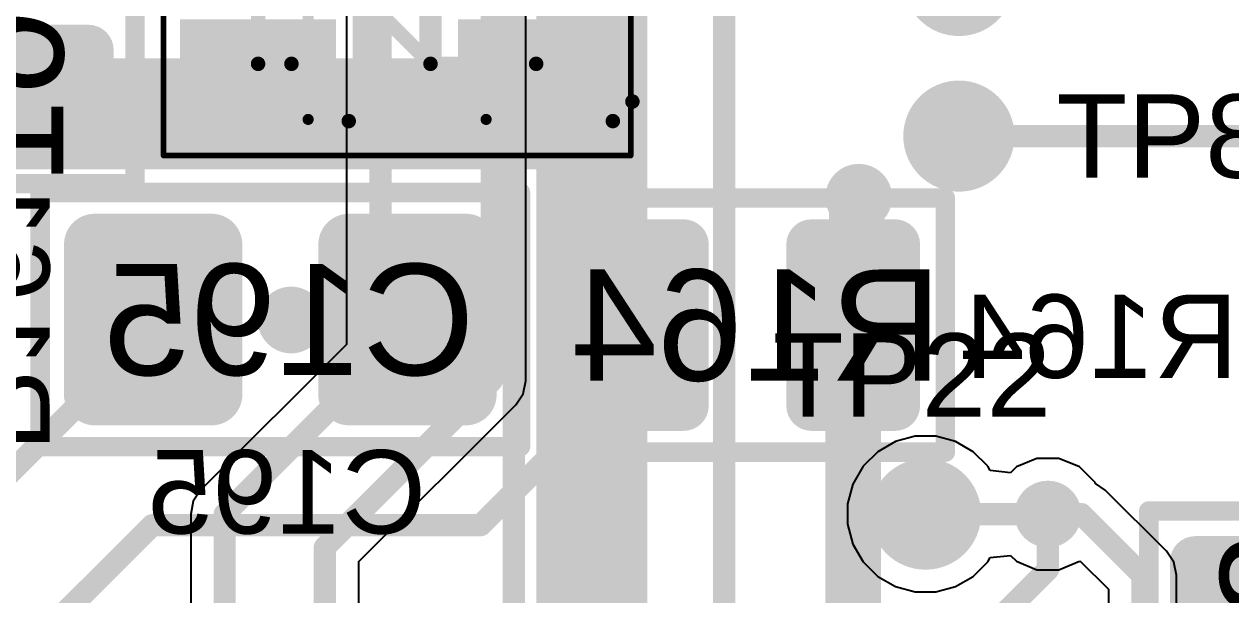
# Model space of a CAD drawing. Header units: inches. Extents: x -3 to 191, y -18 to 93.
# Drawn here: x 62.9 to 73.74, y 51.77 to 56.91 of the extents above; entities that cross this region are included whole.
import ezdxf

# ---------------------------------------------------------------- set-up
doc = ezdxf.new("R2010")
doc.units = ezdxf.units.IN
for name, color, linetype in [('Bottom Layer', 5, 'Continuous'), ('Bottom Overlay', 54, 'Continuous'), ('Bottom Paste', 16, 'Continuous'), ('Bottom Solder', 6, 'Continuous'), ('GND 1', 90, 'Continuous'), ('GND 2', 156, 'Continuous'), ('Mechanical 13', 56, 'Continuous'), ('Mechanical 15', 56, 'Continuous'), ('Mechanical 20', 56, 'Continuous'), ('PWR', 16, 'Continuous'), ('Signal L4', 76, 'Continuous'), ('Top Layer', 1, 'Continuous'), ('Top Overlay', 2, 'Continuous'), ('Top Paste', 8, 'Continuous'), ('Top Solder', 216, 'Continuous'), ('Via Holes', 16, 'Continuous')]:
    doc.layers.add(name, color=color, linetype=linetype)
doc.styles.add('Arial', font='', dxfattribs={"height": 0.2})
doc.styles.get('Arial').set_extended_font_data('Arial')

# ---------------------------------------------------------------- blocks, each defined once
blk = doc.blocks.new('RES_0805_B_17')
at = {"layer": 'Bottom Layer'}
h = blk.add_hatch(color=5, dxfattribs=at)
edge = h.paths.add_edge_path()
edge.add_arc((-1.32500243, 0.7250010899999999), 0.12499848, 90, 180)
edge.add_line((-1.45000091, 0.7250010899999999), (-1.45000091, -0.7250010899999999))
edge.add_arc((-1.32500243, -0.7250010899999999), 0.12499848, 180, 270)
edge.add_line((-1.32500243, -0.84999957), (-0.5749988500000001, -0.84999957))
edge.add_arc((-0.5749988500000001, -0.7250010899999999), 0.12499848, 270, 360)
edge.add_line((-0.45000037, -0.7250010899999999), (-0.45000037, 0.7250010899999999))
edge.add_arc((-0.5749988500000001, 0.7250010899999999), 0.12499848, 0, 90)
edge.add_line((-0.5749988500000001, 0.84999957), (-1.32500243, 0.84999957))
h = blk.add_hatch(color=5, dxfattribs=at)
edge = h.paths.add_edge_path()
edge.add_arc((0.5749988500000001, 0.7250010899999999), 0.12499848, 90, 180)
edge.add_line((0.45000037, 0.7250010899999999), (0.45000037, -0.7250010899999999))
edge.add_arc((0.5749988500000001, -0.7250010899999999), 0.12499848, 180, 270)
edge.add_line((0.5749988500000001, -0.84999957), (1.32500243, -0.84999957))
edge.add_arc((1.32500243, -0.7250010899999999), 0.12499848, 270, 360)
edge.add_line((1.45000091, -0.7250010899999999), (1.45000091, 0.7250010899999999))
edge.add_arc((1.32500243, 0.7250010899999999), 0.12499848, 0, 90)
edge.add_line((1.32500243, 0.84999957), (0.5749988500000001, 0.84999957))
at = {"layer": 'Bottom Paste'}
h = blk.add_hatch(color=16, dxfattribs=at)
edge = h.paths.add_edge_path()
edge.add_arc((-1.32500243, 0.7250010899999999), 0.12499848, 90, 180)
edge.add_line((-1.45000091, 0.7250010899999999), (-1.45000091, -0.7250010899999999))
edge.add_arc((-1.32500243, -0.7250010899999999), 0.12499848, 180, 270)
edge.add_line((-1.32500243, -0.84999957), (-0.5749988500000001, -0.84999957))
edge.add_arc((-0.5749988500000001, -0.7250010899999999), 0.12499848, 270, 360)
edge.add_line((-0.45000037, -0.7250010899999999), (-0.45000037, 0.7250010899999999))
edge.add_arc((-0.5749988500000001, 0.7250010899999999), 0.12499848, 0, 90)
edge.add_line((-0.5749988500000001, 0.84999957), (-1.32500243, 0.84999957))
h = blk.add_hatch(color=16, dxfattribs=at)
edge = h.paths.add_edge_path()
edge.add_arc((0.5749988500000001, 0.7250010899999999), 0.12499848, 90, 180)
edge.add_line((0.45000037, 0.7250010899999999), (0.45000037, -0.7250010899999999))
edge.add_arc((0.5749988500000001, -0.7250010899999999), 0.12499848, 180, 270)
edge.add_line((0.5749988500000001, -0.84999957), (1.32500243, -0.84999957))
edge.add_arc((1.32500243, -0.7250010899999999), 0.12499848, 270, 360)
edge.add_line((1.45000091, -0.7250010899999999), (1.45000091, 0.7250010899999999))
edge.add_arc((1.32500243, 0.7250010899999999), 0.12499848, 0, 90)
edge.add_line((1.32500243, 0.84999957), (0.5749988500000001, 0.84999957))
at = {"layer": 'Bottom Solder'}
h = blk.add_hatch(color=6, dxfattribs=at)
edge = h.paths.add_edge_path()
edge.add_arc((-1.32500243, 0.7250010899999999), 0.22659848, 90, 180)
edge.add_line((-1.55160091, 0.7250010899999999), (-1.55160091, -0.7250010899999999))
edge.add_arc((-1.32500243, -0.7250010899999999), 0.22659848, 180, 270)
edge.add_line((-1.32500243, -0.95159957), (-0.5749988500000001, -0.95159957))
edge.add_arc((-0.5749988500000001, -0.7250010899999999), 0.22659848, 270, 360)
edge.add_line((-0.34840037, -0.7250010899999999), (-0.34840037, 0.7250010899999999))
edge.add_arc((-0.5749988500000001, 0.7250010899999999), 0.22659848, 0, 90)
edge.add_line((-0.5749988500000001, 0.95159957), (-1.32500243, 0.95159957))
h = blk.add_hatch(color=6, dxfattribs=at)
edge = h.paths.add_edge_path()
edge.add_arc((0.5749988500000001, 0.7250010899999999), 0.22659848, 90, 180)
edge.add_line((0.34840037, 0.7250010899999999), (0.34840037, -0.7250010899999999))
edge.add_arc((0.5749988500000001, -0.7250010899999999), 0.22659848, 180, 270)
edge.add_line((0.5749988500000001, -0.95159957), (1.32500243, -0.95159957))
edge.add_arc((1.32500243, -0.7250010899999999), 0.22659848, 270, 360)
edge.add_line((1.55160091, -0.7250010899999999), (1.55160091, 0.7250010899999999))
edge.add_arc((1.32500243, 0.7250010899999999), 0.22659848, 0, 90)
edge.add_line((1.32500243, 0.95159957), (0.5749988500000001, 0.95159957))
at = {"layer": 'Mechanical 13'}
for points in [[(1.778, 1.143, 0.17500092, 0.17500092, 0), (-1.778, 1.143, 0.17500092, 0.17500092, 0)], [(-1.778, 1.143, 0.17500092, 0.17500092, 0), (-1.778, -1.143, 0.17500092, 0.17500092, 0)], [(1.778, 1.143, 0.17500092, 0.17500092, 0), (1.778, -1.143, 0.17500092, 0.17500092, 0)], [(1.778, -1.143, 0.17500092, 0.17500092, 0), (-1.778, -1.143, 0.17500092, 0.17500092, 0)]]:
    blk.add_lwpolyline(points, format="xyseb", dxfattribs=at)
for points in [[(-1.82174896, 1.143, 0.08750045999999999, 0.08750045999999999, 1), (-1.73425104, 1.143, 0.08750045999999999, 0.08750045999999999, 1)], [(-1.82174896, 1.143, 0.08750045999999999, 0.08750045999999999, 1), (-1.73425104, 1.143, 0.08750045999999999, 0.08750045999999999, 1)], [(1.73425104, 1.143, 0.08750045999999999, 0.08750045999999999, 1), (1.82174896, 1.143, 0.08750045999999999, 0.08750045999999999, 1)], [(1.73425104, 1.143, 0.08750045999999999, 0.08750045999999999, 1), (1.82174896, 1.143, 0.08750045999999999, 0.08750045999999999, 1)], [(-1.82174896, -1.143, 0.08750045999999999, 0.08750045999999999, 1), (-1.73425104, -1.143, 0.08750045999999999, 0.08750045999999999, 1)], [(-1.82174896, -1.143, 0.08750045999999999, 0.08750045999999999, 1), (-1.73425104, -1.143, 0.08750045999999999, 0.08750045999999999, 1)], [(1.73425104, -1.143, 0.08750045999999999, 0.08750045999999999, 1), (1.82174896, -1.143, 0.08750045999999999, 0.08750045999999999, 1)], [(1.73425104, -1.143, 0.08750045999999999, 0.08750045999999999, 1), (1.82174896, -1.143, 0.08750045999999999, 0.08750045999999999, 1)]]:
    blk.add_lwpolyline(points, format="xyseb", close=True, dxfattribs=at)
at = {"layer": 'Mechanical 13', "style": 'Arial', "text_generation_flag": 2}
blk.add_text('R164', height=1.00000054, rotation=180, dxfattribs=at).set_placement((-1.74943516, 0.49983898))
blk = doc.blocks.new('RES_0805_B_20')
at = {"layer": 'Bottom Layer'}
h = blk.add_hatch(color=5, dxfattribs=at)
edge = h.paths.add_edge_path()
edge.add_arc((-1.32500243, 0.7250010899999999), 0.12499848, 90, 180)
edge.add_line((-1.45000091, 0.7250010899999999), (-1.45000091, -0.7250010899999999))
edge.add_arc((-1.32500243, -0.7250010899999999), 0.12499848, 180, 270)
edge.add_line((-1.32500243, -0.84999957), (-0.5749988500000001, -0.84999957))
edge.add_arc((-0.5749988500000001, -0.7250010899999999), 0.12499848, 270, 360)
edge.add_line((-0.45000037, -0.7250010899999999), (-0.45000037, 0.7250010899999999))
edge.add_arc((-0.5749988500000001, 0.7250010899999999), 0.12499848, 0, 90)
edge.add_line((-0.5749988500000001, 0.84999957), (-1.32500243, 0.84999957))
h = blk.add_hatch(color=5, dxfattribs=at)
edge = h.paths.add_edge_path()
edge.add_arc((0.5749988500000001, 0.7250010899999999), 0.12499848, 90, 180)
edge.add_line((0.45000037, 0.7250010899999999), (0.45000037, -0.7250010899999999))
edge.add_arc((0.5749988500000001, -0.7250010899999999), 0.12499848, 180, 270)
edge.add_line((0.5749988500000001, -0.84999957), (1.32500243, -0.84999957))
edge.add_arc((1.32500243, -0.7250010899999999), 0.12499848, 270, 360)
edge.add_line((1.45000091, -0.7250010899999999), (1.45000091, 0.7250010899999999))
edge.add_arc((1.32500243, 0.7250010899999999), 0.12499848, 0, 90)
edge.add_line((1.32500243, 0.84999957), (0.5749988500000001, 0.84999957))
at = {"layer": 'Bottom Paste'}
h = blk.add_hatch(color=16, dxfattribs=at)
edge = h.paths.add_edge_path()
edge.add_arc((-1.32500243, 0.7250010899999999), 0.12499848, 90, 180)
edge.add_line((-1.45000091, 0.7250010899999999), (-1.45000091, -0.7250010899999999))
edge.add_arc((-1.32500243, -0.7250010899999999), 0.12499848, 180, 270)
edge.add_line((-1.32500243, -0.84999957), (-0.5749988500000001, -0.84999957))
edge.add_arc((-0.5749988500000001, -0.7250010899999999), 0.12499848, 270, 360)
edge.add_line((-0.45000037, -0.7250010899999999), (-0.45000037, 0.7250010899999999))
edge.add_arc((-0.5749988500000001, 0.7250010899999999), 0.12499848, 0, 90)
edge.add_line((-0.5749988500000001, 0.84999957), (-1.32500243, 0.84999957))
h = blk.add_hatch(color=16, dxfattribs=at)
edge = h.paths.add_edge_path()
edge.add_arc((0.5749988500000001, 0.7250010899999999), 0.12499848, 90, 180)
edge.add_line((0.45000037, 0.7250010899999999), (0.45000037, -0.7250010899999999))
edge.add_arc((0.5749988500000001, -0.7250010899999999), 0.12499848, 180, 270)
edge.add_line((0.5749988500000001, -0.84999957), (1.32500243, -0.84999957))
edge.add_arc((1.32500243, -0.7250010899999999), 0.12499848, 270, 360)
edge.add_line((1.45000091, -0.7250010899999999), (1.45000091, 0.7250010899999999))
edge.add_arc((1.32500243, 0.7250010899999999), 0.12499848, 0, 90)
edge.add_line((1.32500243, 0.84999957), (0.5749988500000001, 0.84999957))
at = {"layer": 'Bottom Solder'}
h = blk.add_hatch(color=6, dxfattribs=at)
edge = h.paths.add_edge_path()
edge.add_arc((-1.32500243, 0.7250010899999999), 0.22659848, 90, 180)
edge.add_line((-1.55160091, 0.7250010899999999), (-1.55160091, -0.7250010899999999))
edge.add_arc((-1.32500243, -0.7250010899999999), 0.22659848, 180, 270)
edge.add_line((-1.32500243, -0.95159957), (-0.5749988500000001, -0.95159957))
edge.add_arc((-0.5749988500000001, -0.7250010899999999), 0.22659848, 270, 360)
edge.add_line((-0.34840037, -0.7250010899999999), (-0.34840037, 0.7250010899999999))
edge.add_arc((-0.5749988500000001, 0.7250010899999999), 0.22659848, 0, 90)
edge.add_line((-0.5749988500000001, 0.95159957), (-1.32500243, 0.95159957))
h = blk.add_hatch(color=6, dxfattribs=at)
edge = h.paths.add_edge_path()
edge.add_arc((0.5749988500000001, 0.7250010899999999), 0.22659848, 90, 180)
edge.add_line((0.34840037, 0.7250010899999999), (0.34840037, -0.7250010899999999))
edge.add_arc((0.5749988500000001, -0.7250010899999999), 0.22659848, 180, 270)
edge.add_line((0.5749988500000001, -0.95159957), (1.32500243, -0.95159957))
edge.add_arc((1.32500243, -0.7250010899999999), 0.22659848, 270, 360)
edge.add_line((1.55160091, -0.7250010899999999), (1.55160091, 0.7250010899999999))
edge.add_arc((1.32500243, 0.7250010899999999), 0.22659848, 0, 90)
edge.add_line((1.32500243, 0.95159957), (0.5749988500000001, 0.95159957))
at = {"layer": 'Mechanical 13'}
for points in [[(-1.778, -1.143, 0.17500092, 0.17500092, 0), (-1.778, 1.143, 0.17500092, 0.17500092, 0)], [(1.778, 1.143, 0.17500092, 0.17500092, 0), (-1.778, 1.143, 0.17500092, 0.17500092, 0)], [(1.778, -1.143, 0.17500092, 0.17500092, 0), (1.778, 1.143, 0.17500092, 0.17500092, 0)], [(1.778, -1.143, 0.17500092, 0.17500092, 0), (-1.778, -1.143, 0.17500092, 0.17500092, 0)]]:
    blk.add_lwpolyline(points, format="xyseb", dxfattribs=at)
for points in [[(-1.82174896, 1.143, 0.08750045999999999, 0.08750045999999999, 1), (-1.73425104, 1.143, 0.08750045999999999, 0.08750045999999999, 1)], [(-1.82174896, 1.143, 0.08750045999999999, 0.08750045999999999, 1), (-1.73425104, 1.143, 0.08750045999999999, 0.08750045999999999, 1)], [(1.73425104, 1.143, 0.08750045999999999, 0.08750045999999999, 1), (1.82174896, 1.143, 0.08750045999999999, 0.08750045999999999, 1)], [(1.73425104, 1.143, 0.08750045999999999, 0.08750045999999999, 1), (1.82174896, 1.143, 0.08750045999999999, 0.08750045999999999, 1)], [(-1.82174896, -1.143, 0.08750045999999999, 0.08750045999999999, 1), (-1.73425104, -1.143, 0.08750045999999999, 0.08750045999999999, 1)], [(-1.82174896, -1.143, 0.08750045999999999, 0.08750045999999999, 1), (-1.73425104, -1.143, 0.08750045999999999, 0.08750045999999999, 1)], [(1.73425104, -1.143, 0.08750045999999999, 0.08750045999999999, 1), (1.82174896, -1.143, 0.08750045999999999, 0.08750045999999999, 1)], [(1.73425104, -1.143, 0.08750045999999999, 0.08750045999999999, 1), (1.82174896, -1.143, 0.08750045999999999, 0.08750045999999999, 1)]]:
    blk.add_lwpolyline(points, format="xyseb", close=True, dxfattribs=at)
at = {"layer": 'Mechanical 13', "style": 'Arial', "text_generation_flag": 2}
blk.add_text('R161', height=1.00000054, rotation=-180, dxfattribs=at).set_placement((-1.58282132, 0.49983898))
blk = doc.blocks.new('SOT95P280X145_5N_B_45')
at = {"layer": 'Bottom Layer'}
for points in [[(-1.85000011, 1.25000004), (-0.64999997, 1.25000004), (-0.64999997, 0.65000124), (-1.85000011, 0.65000124)], [(0.64999997, 1.25000004), (1.85000011, 1.25000004), (1.85000011, 0.65000124), (0.64999997, 0.65000124)], [(-1.85000011, 0.2999994), (-0.64999997, 0.2999994), (-0.64999997, -0.2999994), (-1.85000011, -0.2999994)], [(-1.85000011, -0.65000124), (-0.64999997, -0.65000124), (-0.64999997, -1.25000004), (-1.85000011, -1.25000004)], [(0.64999997, -0.65000124), (1.85000011, -0.65000124), (1.85000011, -1.25000004), (0.64999997, -1.25000004)]]:
    blk.add_hatch(color=5, dxfattribs=at).paths.add_polyline_path(points)
at = {"layer": 'Bottom Paste'}
for points in [[(-1.85000011, 1.25000004), (-0.64999997, 1.25000004), (-0.64999997, 0.65000124), (-1.85000011, 0.65000124)], [(0.64999997, 1.25000004), (1.85000011, 1.25000004), (1.85000011, 0.65000124), (0.64999997, 0.65000124)], [(-1.85000011, 0.2999994), (-0.64999997, 0.2999994), (-0.64999997, -0.2999994), (-1.85000011, -0.2999994)], [(-1.85000011, -0.65000124), (-0.64999997, -0.65000124), (-0.64999997, -1.25000004), (-1.85000011, -1.25000004)], [(0.64999997, -0.65000124), (1.85000011, -0.65000124), (1.85000011, -1.25000004), (0.64999997, -1.25000004)]]:
    blk.add_hatch(color=16, dxfattribs=at).paths.add_polyline_path(points)
at = {"layer": 'Bottom Solder'}
for points in [[(-1.95160011, 1.35160004), (-0.54839997, 1.35160004), (-0.54839997, 0.54840124), (-1.95160011, 0.54840124)], [(0.54839997, 1.35160004), (1.95160011, 1.35160004), (1.95160011, 0.54840124), (0.54839997, 0.54840124)], [(-1.95160011, 0.4015993999999999), (-0.54839997, 0.4015993999999999), (-0.54839997, -0.4015993999999999), (-1.95160011, -0.4015993999999999)], [(-1.95160011, -0.54840124), (-0.54839997, -0.54840124), (-0.54839997, -1.35160004), (-1.95160011, -1.35160004)], [(0.54839997, -0.54840124), (1.95160011, -0.54840124), (1.95160011, -1.35160004), (0.54839997, -1.35160004)]]:
    blk.add_hatch(color=6, dxfattribs=at).paths.add_polyline_path(points)
at = {"layer": 'Bottom Overlay'}
for points in [[(-0.2999994, 1.44999964, 0.1999996, 0.1999996, 0), (-0.2999994, -1.44999964, 0.1999996, 0.1999996, 0)], [(0.2999994, 1.44999964, 0.1999996, 0.1999996, 0), (-0.2999994, 1.44999964, 0.1999996, 0.1999996, 0)], [(0.2999994, 1.44999964, 0.1999996, 0.1999996, 0), (0.2999994, -1.44999964, 0.1999996, 0.1999996, 0)], [(-0.65000124, -1.49999954, 0.1999996, 0.1999996, 0), (-1.84999884, -1.49999954, 0.1999996, 0.1999996, 0)], [(0.2999994, -1.44999964, 0.1999996, 0.1999996, 0), (-0.2999994, -1.44999964, 0.1999996, 0.1999996, 0)]]:
    blk.add_lwpolyline(points, format="xyseb", dxfattribs=at)
for points in [[(-0.3499993, 1.44999964, 0.0999998, 0.0999998, 1), (-0.2499995, 1.44999964, 0.0999998, 0.0999998, 1)], [(-0.3499993, 1.44999964, 0.0999998, 0.0999998, 1), (-0.2499995, 1.44999964, 0.0999998, 0.0999998, 1)], [(0.2499995, 1.44999964, 0.0999998, 0.0999998, 1), (0.3499993, 1.44999964, 0.0999998, 0.0999998, 1)], [(0.2499995, 1.44999964, 0.0999998, 0.0999998, 1), (0.3499993, 1.44999964, 0.0999998, 0.0999998, 1)], [(-1.89999874, -1.49999954, 0.0999998, 0.0999998, 1), (-1.79999894, -1.49999954, 0.0999998, 0.0999998, 1)], [(-0.7000011399999999, -1.49999954, 0.0999998, 0.0999998, 1), (-0.6000013399999999, -1.49999954, 0.0999998, 0.0999998, 1)], [(-0.3499993, -1.44999964, 0.0999998, 0.0999998, 1), (-0.2499995, -1.44999964, 0.0999998, 0.0999998, 1)], [(-0.3499993, -1.44999964, 0.0999998, 0.0999998, 1), (-0.2499995, -1.44999964, 0.0999998, 0.0999998, 1)], [(0.2499995, -1.44999964, 0.0999998, 0.0999998, 1), (0.3499993, -1.44999964, 0.0999998, 0.0999998, 1)], [(0.2499995, -1.44999964, 0.0999998, 0.0999998, 1), (0.3499993, -1.44999964, 0.0999998, 0.0999998, 1)]]:
    blk.add_lwpolyline(points, format="xyseb", close=True, dxfattribs=at)
at = {"layer": 'Mechanical 15'}
for points in [[(-0.8000009399999999, 1.44999964, 0.0999998, 0.0999998, 0), (-0.8000009399999999, -1.44999964, 0.0999998, 0.0999998, 0)], [(0.8000009399999999, 1.44999964, 0.0999998, 0.0999998, 0), (-0.8000009399999999, 1.44999964, 0.0999998, 0.0999998, 0)], [(0.8000009399999999, 1.44999964, 0.0999998, 0.0999998, 0), (0.8000009399999999, -1.44999964, 0.0999998, 0.0999998, 0)], [(0.1499997, -1.44999964, 0.0999998, 0.0999998, 0), (-0.8000009399999999, -0.499999, 0.0999998, 0.0999998, 0)], [(0.8000009399999999, -1.44999964, 0.0999998, 0.0999998, 0), (-0.8000009399999999, -1.44999964, 0.0999998, 0.0999998, 0)]]:
    blk.add_lwpolyline(points, format="xyseb", dxfattribs=at)
for points in [[(-0.8249996199999998, 1.44999964, 0.0499999, 0.0499999, 1), (-0.7750022599999999, 1.44999964, 0.0499999, 0.0499999, 1)], [(-0.8249996199999998, 1.44999964, 0.0499999, 0.0499999, 1), (-0.7750022599999999, 1.44999964, 0.0499999, 0.0499999, 1)], [(0.7750022599999999, 1.44999964, 0.0499999, 0.0499999, 1), (0.8249996199999998, 1.44999964, 0.0499999, 0.0499999, 1)], [(0.7750022599999999, 1.44999964, 0.0499999, 0.0499999, 1), (0.8249996199999998, 1.44999964, 0.0499999, 0.0499999, 1)], [(-0.8249996199999998, -0.499999, 0.0499999, 0.0499999, 1), (-0.7750022599999999, -0.499999, 0.0499999, 0.0499999, 1)], [(-0.8249996199999998, -1.44999964, 0.0499999, 0.0499999, 1), (-0.7750022599999999, -1.44999964, 0.0499999, 0.0499999, 1)], [(-0.8249996199999998, -1.44999964, 0.0499999, 0.0499999, 1), (-0.7750022599999999, -1.44999964, 0.0499999, 0.0499999, 1)], [(0.12500102, -1.44999964, 0.0499999, 0.0499999, 1), (0.17499838, -1.44999964, 0.0499999, 0.0499999, 1)], [(0.7750022599999999, -1.44999964, 0.0499999, 0.0499999, 1), (0.8249996199999998, -1.44999964, 0.0499999, 0.0499999, 1)], [(0.7750022599999999, -1.44999964, 0.0499999, 0.0499999, 1), (0.8249996199999998, -1.44999964, 0.0499999, 0.0499999, 1)]]:
    blk.add_lwpolyline(points, format="xyseb", close=True, dxfattribs=at)
at = {"layer": 'Mechanical 20'}
for points in [[(-2.10000088, 1.77500026, 0.0499999, 0.0499999, 0), (-2.10000088, -1.77500026, 0.0499999, 0.0499999, 0)], [(2.10000088, 1.77500026, 0.0499999, 0.0499999, 0), (-2.10000088, 1.77500026, 0.0499999, 0.0499999, 0)], [(2.10000088, 1.77500026, 0.0499999, 0.0499999, 0), (2.10000088, -1.77500026, 0.0499999, 0.0499999, 0)], [(2.10000088, -1.77500026, 0.0499999, 0.0499999, 0), (-2.10000088, -1.77500026, 0.0499999, 0.0499999, 0)]]:
    blk.add_lwpolyline(points, format="xyseb", dxfattribs=at)
for points in [[(-2.11250022, 1.77500026, 0.02499868, 0.02499868, 1), (-2.08750154, 1.77500026, 0.02499868, 0.02499868, 1)], [(-2.11250022, 1.77500026, 0.02499868, 0.02499868, 1), (-2.08750154, 1.77500026, 0.02499868, 0.02499868, 1)], [(2.08750154, 1.77500026, 0.02499868, 0.02499868, 1), (2.11250022, 1.77500026, 0.02499868, 0.02499868, 1)], [(2.08750154, 1.77500026, 0.02499868, 0.02499868, 1), (2.11250022, 1.77500026, 0.02499868, 0.02499868, 1)], [(-2.11250022, -1.77500026, 0.02499868, 0.02499868, 1), (-2.08750154, -1.77500026, 0.02499868, 0.02499868, 1)], [(-2.11250022, -1.77500026, 0.02499868, 0.02499868, 1), (-2.08750154, -1.77500026, 0.02499868, 0.02499868, 1)], [(2.08750154, -1.77500026, 0.02499868, 0.02499868, 1), (2.11250022, -1.77500026, 0.02499868, 0.02499868, 1)], [(2.08750154, -1.77500026, 0.02499868, 0.02499868, 1), (2.11250022, -1.77500026, 0.02499868, 0.02499868, 1)]]:
    blk.add_lwpolyline(points, format="xyseb", close=True, dxfattribs=at)
blk = doc.blocks.new('CAP_0805_B_52')
at = {"layer": 'Bottom Layer'}
h = blk.add_hatch(color=5, dxfattribs=at)
edge = h.paths.add_edge_path()
edge.add_arc((-1.66799895, 0.67499865), 0.17500092, 90, 180)
edge.add_line((-1.84299987, 0.67499865), (-1.84299987, -0.67499865))
edge.add_arc((-1.66799895, -0.67499865), 0.17500092, 180, 270)
edge.add_line((-1.66799895, -0.84999957), (-0.6180010500000002, -0.84999957))
edge.add_arc((-0.61800105, -0.67499865), 0.17500092, 270, 360)
edge.add_line((-0.44300013, -0.67499865), (-0.44300013, 0.67499865))
edge.add_arc((-0.61800105, 0.67499865), 0.17500092, 0, 90)
edge.add_line((-0.61800105, 0.84999957), (-1.66799895, 0.84999957))
h = blk.add_hatch(color=5, dxfattribs=at)
edge = h.paths.add_edge_path()
edge.add_arc((0.61800105, 0.67499865), 0.17500092, 90, 180)
edge.add_line((0.44300013, 0.67499865), (0.44300013, -0.67499865))
edge.add_arc((0.61800105, -0.67499865), 0.17500092, 180, 270)
edge.add_line((0.61800105, -0.84999957), (1.66799895, -0.84999957))
edge.add_arc((1.66799895, -0.67499865), 0.17500092, 270, 360)
edge.add_line((1.84299987, -0.67499865), (1.84299987, 0.67499865))
edge.add_arc((1.66799895, 0.67499865), 0.17500092, 0, 90)
edge.add_line((1.66799895, 0.84999957), (0.6180010500000002, 0.84999957))
at = {"layer": 'Bottom Paste'}
h = blk.add_hatch(color=16, dxfattribs=at)
edge = h.paths.add_edge_path()
edge.add_arc((-1.66799895, 0.67499865), 0.17500092, 90, 180)
edge.add_line((-1.84299987, 0.67499865), (-1.84299987, -0.67499865))
edge.add_arc((-1.66799895, -0.67499865), 0.17500092, 180, 270)
edge.add_line((-1.66799895, -0.84999957), (-0.6180010500000002, -0.84999957))
edge.add_arc((-0.61800105, -0.67499865), 0.17500092, 270, 360)
edge.add_line((-0.44300013, -0.67499865), (-0.44300013, 0.67499865))
edge.add_arc((-0.61800105, 0.67499865), 0.17500092, 0, 90)
edge.add_line((-0.61800105, 0.84999957), (-1.66799895, 0.84999957))
h = blk.add_hatch(color=16, dxfattribs=at)
edge = h.paths.add_edge_path()
edge.add_arc((0.61800105, 0.67499865), 0.17500092, 90, 180)
edge.add_line((0.44300013, 0.67499865), (0.44300013, -0.67499865))
edge.add_arc((0.61800105, -0.67499865), 0.17500092, 180, 270)
edge.add_line((0.61800105, -0.84999957), (1.66799895, -0.84999957))
edge.add_arc((1.66799895, -0.67499865), 0.17500092, 270, 360)
edge.add_line((1.84299987, -0.67499865), (1.84299987, 0.67499865))
edge.add_arc((1.66799895, 0.67499865), 0.17500092, 0, 90)
edge.add_line((1.66799895, 0.84999957), (0.6180010500000002, 0.84999957))
at = {"layer": 'Bottom Solder'}
h = blk.add_hatch(color=6, dxfattribs=at)
edge = h.paths.add_edge_path()
edge.add_arc((-1.66799895, 0.67499865), 0.2766009199999999, 90, 180)
edge.add_line((-1.94459987, 0.67499865), (-1.94459987, -0.67499865))
edge.add_arc((-1.66799895, -0.67499865), 0.2766009199999999, 180, 270)
edge.add_line((-1.66799895, -0.95159957), (-0.6180010500000002, -0.95159957))
edge.add_arc((-0.61800105, -0.67499865), 0.2766009199999999, 270, 360)
edge.add_line((-0.34140013, -0.67499865), (-0.34140013, 0.67499865))
edge.add_arc((-0.61800105, 0.67499865), 0.2766009199999999, 0, 90)
edge.add_line((-0.61800105, 0.95159957), (-1.66799895, 0.95159957))
h = blk.add_hatch(color=6, dxfattribs=at)
edge = h.paths.add_edge_path()
edge.add_arc((0.61800105, 0.67499865), 0.2766009199999999, 90, 180)
edge.add_line((0.34140013, 0.67499865), (0.34140013, -0.67499865))
edge.add_arc((0.61800105, -0.67499865), 0.2766009199999999, 180, 270)
edge.add_line((0.61800105, -0.95159957), (1.66799895, -0.95159957))
edge.add_arc((1.66799895, -0.67499865), 0.2766009199999999, 270, 360)
edge.add_line((1.94459987, -0.67499865), (1.94459987, 0.67499865))
edge.add_arc((1.66799895, 0.67499865), 0.2766009199999999, 0, 90)
edge.add_line((1.66799895, 0.95159957), (0.6180010500000002, 0.95159957))
at = {"layer": 'Mechanical 13'}
for points in [[(-2.159, 1.143, 0.17500092, 0.17500092, 0), (-2.159, -1.143, 0.17500092, 0.17500092, 0)], [(2.159, 1.143, 0.17500092, 0.17500092, 0), (-2.159, 1.143, 0.17500092, 0.17500092, 0)], [(2.159, 1.143, 0.17500092, 0.17500092, 0), (2.159, -1.143, 0.17500092, 0.17500092, 0)], [(2.159, -1.143, 0.17500092, 0.17500092, 0), (-2.159, -1.143, 0.17500092, 0.17500092, 0)]]:
    blk.add_lwpolyline(points, format="xyseb", dxfattribs=at)
for points in [[(-2.20274896, 1.143, 0.08750045999999999, 0.08750045999999999, 1), (-2.11525104, 1.143, 0.08750045999999999, 0.08750045999999999, 1)], [(-2.20274896, 1.143, 0.08750045999999999, 0.08750045999999999, 1), (-2.11525104, 1.143, 0.08750045999999999, 0.08750045999999999, 1)], [(2.11525104, 1.143, 0.08750045999999999, 0.08750045999999999, 1), (2.20274896, 1.143, 0.08750045999999999, 0.08750045999999999, 1)], [(2.11525104, 1.143, 0.08750045999999999, 0.08750045999999999, 1), (2.20274896, 1.143, 0.08750045999999999, 0.08750045999999999, 1)], [(-2.20274896, -1.143, 0.08750045999999999, 0.08750045999999999, 1), (-2.11525104, -1.143, 0.08750045999999999, 0.08750045999999999, 1)], [(-2.20274896, -1.143, 0.08750045999999999, 0.08750045999999999, 1), (-2.11525104, -1.143, 0.08750045999999999, 0.08750045999999999, 1)], [(2.11525104, -1.143, 0.08750045999999999, 0.08750045999999999, 1), (2.20274896, -1.143, 0.08750045999999999, 0.08750045999999999, 1)], [(2.11525104, -1.143, 0.08750045999999999, 0.08750045999999999, 1), (2.20274896, -1.143, 0.08750045999999999, 0.08750045999999999, 1)]]:
    blk.add_lwpolyline(points, format="xyseb", close=True, dxfattribs=at)
at = {"layer": 'Mechanical 13', "style": 'Arial', "text_generation_flag": 2}
blk.add_text('C195', height=1.00000054, rotation=180, dxfattribs=at).set_placement((-1.74943516, 0.49983898))
blk = doc.blocks.new('PAD_RND_1MM_94')
at = {"layer": 'Top Layer'}
h = blk.add_hatch(color=1, dxfattribs=at)
edge = h.paths.add_edge_path()
edge.add_arc((0, 0), 0.499999, 0, 360)
at = {"layer": 'Top Solder'}
h = blk.add_hatch(color=216, dxfattribs=at)
edge = h.paths.add_edge_path()
edge.add_arc((0, 0), 0.499999, 0, 360)
blk = doc.blocks.new('PAD_RND_1MM_95')
at = {"layer": 'Top Layer'}
h = blk.add_hatch(color=1, dxfattribs=at)
edge = h.paths.add_edge_path()
edge.add_arc((0, 0), 0.499999, 0, 360)
at = {"layer": 'Top Solder'}
h = blk.add_hatch(color=216, dxfattribs=at)
edge = h.paths.add_edge_path()
edge.add_arc((0, 0), 0.499999, 0, 360)
blk = doc.blocks.new('PAD_RND_1MM_143')
at = {"layer": 'Top Layer'}
h = blk.add_hatch(color=1, dxfattribs=at)
edge = h.paths.add_edge_path()
edge.add_arc((0, 0), 0.499999, 0, 360)
at = {"layer": 'Top Solder'}
h = blk.add_hatch(color=216, dxfattribs=at)
edge = h.paths.add_edge_path()
edge.add_arc((0, 0), 0.499999, 0, 360)
blk = doc.blocks.new('RES_0805_211')
at = {"layer": 'Top Layer'}
h = blk.add_hatch(color=1, dxfattribs=at)
edge = h.paths.add_edge_path()
edge.add_arc((-1.32500243, 0.7250010899999999), 0.12499848, 90, 180)
edge.add_line((-1.45000091, 0.7250010899999999), (-1.45000091, -0.7250010899999999))
edge.add_arc((-1.32500243, -0.7250010899999999), 0.12499848, 180, 270)
edge.add_line((-1.32500243, -0.84999957), (-0.5749988500000001, -0.84999957))
edge.add_arc((-0.5749988500000001, -0.7250010899999999), 0.12499848, 270, 360)
edge.add_line((-0.45000037, -0.7250010899999999), (-0.45000037, 0.7250010899999999))
edge.add_arc((-0.5749988500000001, 0.7250010899999999), 0.12499848, 0, 90)
edge.add_line((-0.5749988500000001, 0.84999957), (-1.32500243, 0.84999957))
h = blk.add_hatch(color=1, dxfattribs=at)
edge = h.paths.add_edge_path()
edge.add_arc((0.5749988500000001, 0.7250010899999999), 0.12499848, 90, 180)
edge.add_line((0.45000037, 0.7250010899999999), (0.45000037, -0.7250010899999999))
edge.add_arc((0.5749988500000001, -0.7250010899999999), 0.12499848, 180, 270)
edge.add_line((0.5749988500000001, -0.84999957), (1.32500243, -0.84999957))
edge.add_arc((1.32500243, -0.7250010899999999), 0.12499848, 270, 360)
edge.add_line((1.45000091, -0.7250010899999999), (1.45000091, 0.7250010899999999))
edge.add_arc((1.32500243, 0.7250010899999999), 0.12499848, 0, 90)
edge.add_line((1.32500243, 0.84999957), (0.5749988500000001, 0.84999957))
at = {"layer": 'Top Paste'}
h = blk.add_hatch(color=8, dxfattribs=at)
edge = h.paths.add_edge_path()
edge.add_arc((-1.32500243, 0.7250010899999999), 0.12499848, 90, 180)
edge.add_line((-1.45000091, 0.7250010899999999), (-1.45000091, -0.7250010899999999))
edge.add_arc((-1.32500243, -0.7250010899999999), 0.12499848, 180, 270)
edge.add_line((-1.32500243, -0.84999957), (-0.5749988500000001, -0.84999957))
edge.add_arc((-0.5749988500000001, -0.7250010899999999), 0.12499848, 270, 360)
edge.add_line((-0.45000037, -0.7250010899999999), (-0.45000037, 0.7250010899999999))
edge.add_arc((-0.5749988500000001, 0.7250010899999999), 0.12499848, 0, 90)
edge.add_line((-0.5749988500000001, 0.84999957), (-1.32500243, 0.84999957))
h = blk.add_hatch(color=8, dxfattribs=at)
edge = h.paths.add_edge_path()
edge.add_arc((0.5749988500000001, 0.7250010899999999), 0.12499848, 90, 180)
edge.add_line((0.45000037, 0.7250010899999999), (0.45000037, -0.7250010899999999))
edge.add_arc((0.5749988500000001, -0.7250010899999999), 0.12499848, 180, 270)
edge.add_line((0.5749988500000001, -0.84999957), (1.32500243, -0.84999957))
edge.add_arc((1.32500243, -0.7250010899999999), 0.12499848, 270, 360)
edge.add_line((1.45000091, -0.7250010899999999), (1.45000091, 0.7250010899999999))
edge.add_arc((1.32500243, 0.7250010899999999), 0.12499848, 0, 90)
edge.add_line((1.32500243, 0.84999957), (0.5749988500000001, 0.84999957))
at = {"layer": 'Top Solder'}
h = blk.add_hatch(color=216, dxfattribs=at)
edge = h.paths.add_edge_path()
edge.add_arc((-1.32500243, 0.7250010899999999), 0.22659848, 90, 180)
edge.add_line((-1.55160091, 0.7250010899999999), (-1.55160091, -0.7250010899999999))
edge.add_arc((-1.32500243, -0.7250010899999999), 0.22659848, 180, 270)
edge.add_line((-1.32500243, -0.95159957), (-0.5749988500000001, -0.95159957))
edge.add_arc((-0.5749988500000001, -0.7250010899999999), 0.22659848, 270, 360)
edge.add_line((-0.34840037, -0.7250010899999999), (-0.34840037, 0.7250010899999999))
edge.add_arc((-0.5749988500000001, 0.7250010899999999), 0.22659848, 0, 90)
edge.add_line((-0.5749988500000001, 0.95159957), (-1.32500243, 0.95159957))
h = blk.add_hatch(color=216, dxfattribs=at)
edge = h.paths.add_edge_path()
edge.add_arc((0.5749988500000001, 0.7250010899999999), 0.22659848, 90, 180)
edge.add_line((0.34840037, 0.7250010899999999), (0.34840037, -0.7250010899999999))
edge.add_arc((0.5749988500000001, -0.7250010899999999), 0.22659848, 180, 270)
edge.add_line((0.5749988500000001, -0.95159957), (1.32500243, -0.95159957))
edge.add_arc((1.32500243, -0.7250010899999999), 0.22659848, 270, 360)
edge.add_line((1.55160091, -0.7250010899999999), (1.55160091, 0.7250010899999999))
edge.add_arc((1.32500243, 0.7250010899999999), 0.22659848, 0, 90)
edge.add_line((1.32500243, 0.95159957), (0.5749988500000001, 0.95159957))
at = {"layer": 'Mechanical 13'}
for points in [[(-1.778, 1.143, 0.17500092, 0.17500092, 0), (-1.778, -1.143, 0.17500092, 0.17500092, 0)], [(-1.778, 1.143, 0.17500092, 0.17500092, 0), (1.778, 1.143, 0.17500092, 0.17500092, 0)], [(1.778, 1.143, 0.17500092, 0.17500092, 0), (1.778, -1.143, 0.17500092, 0.17500092, 0)], [(-1.778, -1.143, 0.17500092, 0.17500092, 0), (1.778, -1.143, 0.17500092, 0.17500092, 0)]]:
    blk.add_lwpolyline(points, format="xyseb", dxfattribs=at)
for points in [[(-1.82174896, 1.143, 0.08750045999999999, 0.08750045999999999, 1), (-1.73425104, 1.143, 0.08750045999999999, 0.08750045999999999, 1)], [(-1.82174896, 1.143, 0.08750045999999999, 0.08750045999999999, 1), (-1.73425104, 1.143, 0.08750045999999999, 0.08750045999999999, 1)], [(1.73425104, 1.143, 0.08750045999999999, 0.08750045999999999, 1), (1.82174896, 1.143, 0.08750045999999999, 0.08750045999999999, 1)], [(1.73425104, 1.143, 0.08750045999999999, 0.08750045999999999, 1), (1.82174896, 1.143, 0.08750045999999999, 0.08750045999999999, 1)], [(-1.82174896, -1.143, 0.08750045999999999, 0.08750045999999999, 1), (-1.73425104, -1.143, 0.08750045999999999, 0.08750045999999999, 1)], [(-1.82174896, -1.143, 0.08750045999999999, 0.08750045999999999, 1), (-1.73425104, -1.143, 0.08750045999999999, 0.08750045999999999, 1)], [(1.73425104, -1.143, 0.08750045999999999, 0.08750045999999999, 1), (1.82174896, -1.143, 0.08750045999999999, 0.08750045999999999, 1)], [(1.73425104, -1.143, 0.08750045999999999, 0.08750045999999999, 1), (1.82174896, -1.143, 0.08750045999999999, 0.08750045999999999, 1)]]:
    blk.add_lwpolyline(points, format="xyseb", close=True, dxfattribs=at)
at = {"layer": 'Mechanical 13', "style": 'Arial'}
blk.add_text('R108', height=1.00000054, dxfattribs=at).set_placement((-1.74943262, -0.49983644))

msp = doc.modelspace()

# ---------------------------------------------------------------- hatches: boundary and pattern name
at = {"layer": 'Bottom Layer'}
h = msp.add_hatch(color=5, dxfattribs=at)
edge = h.paths.add_edge_path()
edge.add_arc((70.3999989, 55.35000106), 0.2999994, 0, 360)
h = msp.add_hatch(color=5, dxfattribs=at)
edge = h.paths.add_edge_path()
edge.add_arc((65.29723796, 54.245764), 0.2999994, 0, 360)
h = msp.add_hatch(color=5, dxfattribs=at)
edge = h.paths.add_edge_path()
edge.add_arc((72.10000058, 52.49999913999999), 0.2999994, 0, 360)
at = {"layer": 'GND 1'}
h = msp.add_hatch(color=90, dxfattribs=at)
edge = h.paths.add_edge_path()
edge.add_arc((70.3999989, 55.35000106), 0.2999994, 0, 360)
h = msp.add_hatch(color=90, dxfattribs=at)
edge = h.paths.add_edge_path()
edge.add_arc((65.29723796, 54.245764), 0.2999994, 0, 360)
h = msp.add_hatch(color=90, dxfattribs=at)
edge = h.paths.add_edge_path()
edge.add_arc((72.10000058, 52.49999913999999), 0.2999994, 0, 360)
at = {"layer": 'GND 2'}
h = msp.add_hatch(color=156, dxfattribs=at)
edge = h.paths.add_edge_path()
edge.add_arc((70.3999989, 55.35000106), 0.2999994, 0, 360)
h = msp.add_hatch(color=156, dxfattribs=at)
edge = h.paths.add_edge_path()
edge.add_arc((65.29723796, 54.245764), 0.2999994, 0, 360)
h = msp.add_hatch(color=156, dxfattribs=at)
edge = h.paths.add_edge_path()
edge.add_arc((72.10000058, 52.49999913999999), 0.2999994, 0, 360)
at = {"layer": 'PWR'}
h = msp.add_hatch(color=16, dxfattribs=at)
edge = h.paths.add_edge_path()
edge.add_arc((70.3999989, 55.35000106), 0.2999994, 0, 360)
h = msp.add_hatch(color=16, dxfattribs=at)
edge = h.paths.add_edge_path()
edge.add_arc((65.29723796, 54.245764), 0.2999994, 0, 360)
h = msp.add_hatch(color=16, dxfattribs=at)
edge = h.paths.add_edge_path()
edge.add_arc((72.10000058, 52.49999913999999), 0.2999994, 0, 360)
at = {"layer": 'Signal L4'}
h = msp.add_hatch(color=76, dxfattribs=at)
edge = h.paths.add_edge_path()
edge.add_arc((70.3999989, 55.35000106), 0.2999994, 0, 360)
h = msp.add_hatch(color=76, dxfattribs=at)
edge = h.paths.add_edge_path()
edge.add_arc((65.29723796, 54.245764), 0.2999994, 0, 360)
h = msp.add_hatch(color=76, dxfattribs=at)
edge = h.paths.add_edge_path()
edge.add_arc((72.10000058, 52.49999913999999), 0.2999994, 0, 360)
at = {"layer": 'Top Layer'}
h = msp.add_hatch(color=1, dxfattribs=at)
edge = h.paths.add_edge_path()
edge.add_arc((70.3999989, 55.35000106), 0.2999994, 0, 360)
h = msp.add_hatch(color=1, dxfattribs=at)
edge = h.paths.add_edge_path()
edge.add_arc((65.29723796, 54.245764), 0.2999994, 0, 360)
h = msp.add_hatch(color=1, dxfattribs=at)
edge = h.paths.add_edge_path()
edge.add_arc((72.10000058, 52.49999913999999), 0.2999994, 0, 360)
at = {"layer": 'Via Holes'}
h = msp.add_hatch(color=7, dxfattribs=at)
edge = h.paths.add_edge_path()
edge.add_arc((70.3999989, 55.35000106), 0.1499997, 0, 360)
h = msp.add_hatch(color=7, dxfattribs=at)
edge = h.paths.add_edge_path()
edge.add_arc((65.29723796, 54.245764), 0.1499997, 0, 360)
h = msp.add_hatch(color=7, dxfattribs=at)
edge = h.paths.add_edge_path()
edge.add_arc((72.10000058, 52.49999913999999), 0.1499997, 0, 360)

# ---------------------------------------------------------------- linework, layer by layer
at = {"layer": 'Bottom Layer'}
for points in [[(68.36507028, 56.21091628, 0.13013944, 0.13013944, 0), (68.36507028, 57.90979273999999, 0.13013944, 0.13013944, 0)], [(65.53493116, 57.56506902, 0.13013944, 0.13013944, 0), (66.55000152, 56.54999866, 0.13013944, 0.13013944, 0)], [(64.99999954, 56.54999866, 0.13013944, 0.13013944, 0), (64.99999954, 57.09841514, 0.13013944, 0.13013944, 0)], [(64.99999954, 56.54999866, 0.13013944, 0.13013944, 0), (65.30000148, 56.54999866, 0.13013944, 0.13013944, 0)], [(65.30000148, 56.54999866, 0.13013944, 0.13013944, 0), (65.8150703, 56.03492984, 0.13013944, 0.13013944, 0)], [(66.55000152, 56.54999866, 0.13013944, 0.13013944, 0), (67.49999962, 56.54999866, 0.13013944, 0.13013944, 0)], [(68.18908384, 56.03492984, 0.13013944, 0.13013944, 0), (68.36507028, 56.21091628, 0.13013944, 0.13013944, 0)], [(65.8150703, 56.03492984, 0.13013944, 0.13013944, 0), (68.18908384, 56.03492984, 0.13013944, 0.13013944, 0)], [(70.38086762, 55.33086977999999, 0.499999, 0.499999, 0), (70.3999989, 55.35000106, 0.499999, 0.499999, 0)], [(70.38086762, 54.2308669, 0.499999, 0.499999, 0), (70.38086762, 55.33086977999999, 0.499999, 0.499999, 0)], [(65.29723796, 54.245764, 0.499999, 0.499999, 0), (65.29935632, 54.24788236, 0.499999, 0.499999, 0)], [(65.29935632, 54.24788236, 0.499999, 0.499999, 0), (66.34088332, 54.24788236, 0.499999, 0.499999, 0)], [(66.34088332, 54.24788236, 0.499999, 0.499999, 0), (66.34300168, 54.25000071999999, 0.499999, 0.499999, 0)], [(70.35000154, 54.20000082, 0.499999, 0.499999, 0), (70.38086762, 54.2308669, 0.499999, 0.499999, 0)], [(64.05700168, 54.14059276, 0.1999996, 0.1999996, 0), (64.05700168, 54.25000071999999, 0.1999996, 0.1999996, 0)], [(70.35000154, 51.25000163999999, 0.499999, 0.499999, 0), (70.35000154, 54.20000082, 0.499999, 0.499999, 0)], [(63.4164086, 53.49999967999999, 0.1999996, 0.1999996, 0), (64.05700168, 54.14059276, 0.1999996, 0.1999996, 0)], [(68.45000026, 53.84999898, 0.1999996, 0.1999996, 0), (68.45000026, 54.20000082, 0.1999996, 0.1999996, 0)], [(67.00000062, 52.39999934, 0.1999996, 0.1999996, 0), (68.45000026, 53.84999898, 0.1999996, 0.1999996, 0)], [(62.69999906, 52.80000107999999, 0.1999996, 0.1999996, 0), (63.39999766, 53.49999967999999, 0.1999996, 0.1999996, 0)], [(63.39999766, 53.49999967999999, 0.1999996, 0.1999996, 0), (63.4164086, 53.49999967999999, 0.1999996, 0.1999996, 0)], [(62.00000046, 50.3514741, 0.1999996, 0.1999996, 0), (64.0485257, 52.39999934, 0.1999996, 0.1999996, 0)], [(64.0485257, 52.39999934, 0.1999996, 0.1999996, 0), (67.00000062, 52.39999934, 0.1999996, 0.1999996, 0)]]:
    msp.add_lwpolyline(points, format="xyseb", dxfattribs=at)
for points in [[(64.96746467999999, 56.54999866, 0.06506972, 0.06506972, 1), (65.03253439999999, 56.54999866, 0.06506972, 0.06506972, 1)], [(64.96746467999999, 56.54999866, 0.06506972, 0.06506972, 1), (65.03253439999999, 56.54999866, 0.06506972, 0.06506972, 1)], [(65.26746662, 56.54999866, 0.06506972, 0.06506972, 1), (65.33253633999999, 56.54999866, 0.06506972, 0.06506972, 1)], [(65.26746662, 56.54999866, 0.06506972, 0.06506972, 1), (65.33253633999999, 56.54999866, 0.06506972, 0.06506972, 1)], [(66.51746666, 56.54999866, 0.06506972, 0.06506972, 1), (66.58253638000001, 56.54999866, 0.06506972, 0.06506972, 1)], [(66.51746666, 56.54999866, 0.06506972, 0.06506972, 1), (66.58253638000001, 56.54999866, 0.06506972, 0.06506972, 1)], [(67.46746476, 56.54999866, 0.06506972, 0.06506972, 1), (67.53253448, 56.54999866, 0.06506972, 0.06506972, 1)], [(68.33253542, 56.21091628, 0.06506972, 0.06506972, 1), (68.39760514, 56.21091628, 0.06506972, 0.06506972, 1)], [(68.33253542, 56.21091628, 0.06506972, 0.06506972, 1), (68.39760514, 56.21091628, 0.06506972, 0.06506972, 1)], [(65.78253544, 56.03492984, 0.06506972, 0.06506972, 1), (65.84760516, 56.03492984, 0.06506972, 0.06506972, 1)], [(65.78253544, 56.03492984, 0.06506972, 0.06506972, 1), (65.84760516, 56.03492984, 0.06506972, 0.06506972, 1)], [(68.15654898, 56.03492984, 0.06506972, 0.06506972, 1), (68.22161870000001, 56.03492984, 0.06506972, 0.06506972, 1)], [(68.15654898, 56.03492984, 0.06506972, 0.06506972, 1), (68.22161870000001, 56.03492984, 0.06506972, 0.06506972, 1)], [(70.25586914, 55.33086977999999, 0.2499995, 0.2499995, 1), (70.5058661, 55.33086977999999, 0.2499995, 0.2499995, 1)], [(70.25586914, 55.33086977999999, 0.2499995, 0.2499995, 1), (70.5058661, 55.33086977999999, 0.2499995, 0.2499995, 1)], [(70.27500042, 55.35000106, 0.2499995, 0.2499995, 1), (70.52499737999999, 55.35000106, 0.2499995, 0.2499995, 1)], [(65.17223948, 54.245764, 0.2499995, 0.2499995, 1), (65.42223643999999, 54.245764, 0.2499995, 0.2499995, 1)], [(65.17435784, 54.24788236, 0.2499995, 0.2499995, 1), (65.4243548, 54.24788236, 0.2499995, 0.2499995, 1)], [(65.17435784, 54.24788236, 0.2499995, 0.2499995, 1), (65.4243548, 54.24788236, 0.2499995, 0.2499995, 1)], [(66.21588484, 54.24788236, 0.2499995, 0.2499995, 1), (66.46588179999999, 54.24788236, 0.2499995, 0.2499995, 1)], [(66.21588484, 54.24788236, 0.2499995, 0.2499995, 1), (66.46588179999999, 54.24788236, 0.2499995, 0.2499995, 1)], [(66.2180032, 54.25000071999999, 0.2499995, 0.2499995, 1), (66.46800016, 54.25000071999999, 0.2499995, 0.2499995, 1)], [(70.25586914, 54.2308669, 0.2499995, 0.2499995, 1), (70.5058661, 54.2308669, 0.2499995, 0.2499995, 1)], [(70.25586914, 54.2308669, 0.2499995, 0.2499995, 1), (70.5058661, 54.2308669, 0.2499995, 0.2499995, 1)], [(64.00700178, 54.25000071999999, 0.0999998, 0.0999998, 1), (64.10700158, 54.25000071999999, 0.0999998, 0.0999998, 1)], [(70.22500306, 54.20000082, 0.2499995, 0.2499995, 1), (70.47500002, 54.20000082, 0.2499995, 0.2499995, 1)], [(70.22500306, 54.20000082, 0.2499995, 0.2499995, 1), (70.47500002, 54.20000082, 0.2499995, 0.2499995, 1)], [(64.00700178, 54.14059276, 0.0999998, 0.0999998, 1), (64.10700158, 54.14059276, 0.0999998, 0.0999998, 1)], [(64.00700178, 54.14059276, 0.0999998, 0.0999998, 1), (64.10700158, 54.14059276, 0.0999998, 0.0999998, 1)], [(68.40000035999999, 54.20000082, 0.0999998, 0.0999998, 1), (68.50000016, 54.20000082, 0.0999998, 0.0999998, 1)], [(68.40000035999999, 53.84999898, 0.0999998, 0.0999998, 1), (68.50000016, 53.84999898, 0.0999998, 0.0999998, 1)], [(68.40000035999999, 53.84999898, 0.0999998, 0.0999998, 1), (68.50000016, 53.84999898, 0.0999998, 0.0999998, 1)], [(63.34999775999999, 53.49999967999999, 0.0999998, 0.0999998, 1), (63.44999755999999, 53.49999967999999, 0.0999998, 0.0999998, 1)], [(63.34999775999999, 53.49999967999999, 0.0999998, 0.0999998, 1), (63.44999755999999, 53.49999967999999, 0.0999998, 0.0999998, 1)], [(63.36640869999999, 53.49999967999999, 0.0999998, 0.0999998, 1), (63.46640849999999, 53.49999967999999, 0.0999998, 0.0999998, 1)], [(63.36640869999999, 53.49999967999999, 0.0999998, 0.0999998, 1), (63.46640849999999, 53.49999967999999, 0.0999998, 0.0999998, 1)], [(63.99852579999999, 52.39999934, 0.0999998, 0.0999998, 1), (64.09852559999999, 52.39999934, 0.0999998, 0.0999998, 1)], [(63.99852579999999, 52.39999934, 0.0999998, 0.0999998, 1), (64.09852559999999, 52.39999934, 0.0999998, 0.0999998, 1)], [(66.95000071999999, 52.39999934, 0.0999998, 0.0999998, 1), (67.05000052, 52.39999934, 0.0999998, 0.0999998, 1)], [(66.95000071999999, 52.39999934, 0.0999998, 0.0999998, 1), (67.05000052, 52.39999934, 0.0999998, 0.0999998, 1)]]:
    msp.add_lwpolyline(points, format="xyseb", close=True, dxfattribs=at)
at = {"layer": 'PWR'}
for points in [[(68.00000116, 56.09999955999999, 1.00000054, 1.00000054, 0), (68.00000116, 59.8499946, 1.00000054, 1.00000054, 0)], [(55.60000056, 56.09999955999999, 1.00000054, 1.00000054, 0), (68.00000116, 56.09999955999999, 1.00000054, 1.00000054, 0)], [(68.00000116, 45.60000024, 1.00000054, 1.00000054, 0), (68.00000116, 56.09999955999999, 1.00000054, 1.00000054, 0)]]:
    msp.add_lwpolyline(points, format="xyseb", dxfattribs=at)
msp.add_lwpolyline([(67.75000166, 56.09999955999999, 0.499999, 0.499999, 1), (68.25000066, 56.09999955999999, 0.499999, 0.499999, 1)], format="xyseb", close=True, dxfattribs=at)
msp.add_lwpolyline([(67.75000166, 56.09999955999999, 0.499999, 0.499999, 1), (68.25000066, 56.09999955999999, 0.499999, 0.499999, 1)], format="xyseb", close=True, dxfattribs=at)
msp.add_lwpolyline([(67.75000166, 56.09999955999999, 0.499999, 0.499999, 1), (68.25000066, 56.09999955999999, 0.499999, 0.499999, 1)], format="xyseb", close=True, dxfattribs=at)
at = {"layer": 'Signal L4'}
for points in [[(67.30000002, 46.00000198, 0.1999996, 0.1999996, 0), (67.30000002, 60.54999573999999, 0.1999996, 0.1999996, 0)], [(68.40000035999999, 46.53431892, 0.1999996, 0.1999996, 0), (68.40000035999999, 57.90000104, 0.1999996, 0.1999996, 0)], [(69.18994544, 45.93847048, 0.1999996, 0.1999996, 0), (69.18994544, 57.84142101999999, 0.1999996, 0.1999996, 0)], [(72.10000058, 52.00000014, 0.1999996, 0.1999996, 0), (72.10000058, 52.49999913999999, 0.1999996, 0.1999996, 0)], [(70.90000044, 50.8, 0.1999996, 0.1999996, 0), (72.10000058, 52.00000014, 0.1999996, 0.1999996, 0)]]:
    msp.add_lwpolyline(points, format="xyseb", dxfattribs=at)
for points in [[(72.05000068, 52.49999913999999, 0.0999998, 0.0999998, 1), (72.15000048, 52.49999913999999, 0.0999998, 0.0999998, 1)], [(72.05000068, 52.00000014, 0.0999998, 0.0999998, 1), (72.15000048, 52.00000014, 0.0999998, 0.0999998, 1)], [(72.05000068, 52.00000014, 0.0999998, 0.0999998, 1), (72.15000048, 52.00000014, 0.0999998, 0.0999998, 1)]]:
    msp.add_lwpolyline(points, format="xyseb", close=True, dxfattribs=at)
at = {"layer": 'Top Layer'}
for p, q in [((65.79412291999999, 63.5499745), (65.79412291999999, 54.02669662)), ((67.40587484, 53.70001197999999), (67.40587484, 63.14498166)), ((65.79412291999999, 54.02669662), (64.48371152, 52.71628775999999)), ((67.38259065999999, 53.58294591999999), (67.40587737999999, 53.69999928)), ((67.40587737999999, 53.69999928), (67.40587484, 53.70001197999999)), ((65.90587783999999, 52.07330199999999), (67.31627888, 53.48370558)), ((67.31627888, 53.48370558), (67.31628649999999, 53.48371066)), ((67.31628649999999, 53.48371066), (67.38259065999999, 53.58294591999999)), ((70.90785666, 53.19999773999999), (70.72982298, 53.152294)), ((71.09216921999999, 53.19999773999999), (70.90785666, 53.19999773999999)), ((71.2702029, 53.152294), (71.09216921999999, 53.19999773999999)), ((70.57020429999999, 53.06013772), (70.43987435999999, 52.92980778)), ((70.72982298, 53.152294), (70.57020429999999, 53.06013772)), ((71.42982158, 53.06013772), (71.2702029, 53.152294)), ((71.56015151999999, 52.92980778), (71.42982158, 53.06013772)), ((72.00054433999999, 52.99999814), (71.8167728, 52.92387941999999)), ((72.19945682, 52.99999814), (72.00054433999999, 52.99999814)), ((72.38322835999999, 52.92387941999999), (72.19945682, 52.99999814)), ((70.43987435999999, 52.92980778), (70.34771807999999, 52.7701891)), ((71.58224698, 52.89153506), (71.56015151999999, 52.92980778)), ((71.76467232, 52.87177893999999), (71.58224698, 52.89153506)), ((71.8167728, 52.92387941999999), (71.76467232, 52.87177893999999)), ((72.52388085999999, 52.78322691999999), (72.38322835999999, 52.92387941999999)), ((70.34771807999999, 52.7701891), (70.30001434, 52.59215542)), ((72.52685774, 52.77604126), (72.52388085999999, 52.78322691999999)), ((72.6162886, 52.71628775999999), (72.52685774, 52.77604126)), ((64.41740736, 52.61705249999999), (64.39412064, 52.49999913999999)), ((64.48371152, 52.71628775999999), (64.41740736, 52.61705249999999)), ((73.16629004, 52.16628631999999), (72.6162886, 52.71628775999999)), ((70.30001434, 52.59215542), (70.30001434, 52.40784286)), ((64.39412064, 52.49999913999999), (64.39412318, 52.49998643999999)), ((64.39412318, 52.49998643999999), (64.39412318, 49.80123136)), ((70.30001434, 52.40784286), (70.34771807999999, 52.22980918)), ((70.34771807999999, 52.22980918), (70.43987435999999, 52.0701905)), ((65.90587783999999, 47.6558737), (65.90587783999999, 52.07330199999999)), ((70.43987435999999, 52.0701905), (70.57020429999999, 51.93986056)), ((71.42982158, 51.93986056), (71.56015151999999, 52.0701905)), ((71.56015151999999, 52.0701905), (71.58224698, 52.10846322)), ((71.58224698, 52.10846322), (71.76467232, 52.12821933999999)), ((71.76467232, 52.12821933999999), (71.8167728, 52.07611885999999)), ((71.8167728, 52.07611885999999), (72.00054433999999, 52.00000014)), ((72.19945682, 52.00000014), (72.38322835999999, 52.07611885999999)), ((72.38322835999999, 52.07611885999999), (72.38726442, 52.08015746)), ((72.38726442, 52.08015746), (72.64412445999999, 51.82329742)), ((73.2325942, 52.06705106), (73.16629004, 52.16628631999999)), ((72.00054433999999, 52.00000014), (72.19945682, 52.00000014)), ((73.25587838, 51.94999769999999), (73.2325942, 52.06705106)), ((70.57020429999999, 51.93986056), (70.72982298, 51.84770428)), ((71.2702029, 51.84770428), (71.42982158, 51.93986056)), ((73.25587838, 50.62175295999999), (73.25587838, 51.94999769999999)), ((70.72982298, 51.84770428), (70.90785666, 51.80000054)), ((70.90785666, 51.80000054), (71.09216921999999, 51.80000054)), ((71.09216921999999, 51.80000054), (71.2702029, 51.84770428)), ((72.64412445999999, 51.82329742), (72.64412445999999, 51.16157154))]:
    msp.add_line(p, q, dxfattribs=at)
for points in [[(66.09999988, 53.89999888, 0.1999996, 0.1999996, 0), (66.09999988, 63.5499872, 0.1999996, 0.1999996, 0)], [(67.09999787999999, 53.69999928, 0.1999996, 0.1999996, 0), (67.09999787999999, 63.54621276, 0.1999996, 0.1999996, 0)], [(71.29999964, 55.89999996, 0.1999996, 0.1999996, 0), (74.99999986, 55.89999996, 0.1999996, 0.1999996, 0)], [(64.70000014, 52.49999913999999, 0.1999996, 0.1999996, 0), (66.09999988, 53.89999888, 0.1999996, 0.1999996, 0)], [(65.60000088, 52.20000227999999, 0.1999996, 0.1999996, 0), (67.09999787999999, 53.69999928, 0.1999996, 0.1999996, 0)], [(64.70000014, 49.40000026, 0.1999996, 0.1999996, 0), (64.70000014, 52.49999913999999, 0.1999996, 0.1999996, 0)], [(71.00001294, 52.49999913999999, 0.1999996, 0.1999996, 0), (72.10000058, 52.49999913999999, 0.1999996, 0.1999996, 0)], [(72.10000058, 52.49999913999999, 0.1999996, 0.1999996, 0), (72.39999998, 52.49999913999999, 0.1999996, 0.1999996, 0)], [(72.39999998, 52.49999913999999, 0.1999996, 0.1999996, 0), (72.95000142, 51.94999769999999, 0.1999996, 0.1999996, 0)], [(65.60000088, 47.34999673999999, 0.1999996, 0.1999996, 0), (65.60000088, 52.20000227999999, 0.1999996, 0.1999996, 0)], [(72.95000142, 47.74999848, 0.1999996, 0.1999996, 0), (72.95000142, 51.94999769999999, 0.1999996, 0.1999996, 0)]]:
    msp.add_lwpolyline(points, format="xyseb", dxfattribs=at)
for points in [[(71.24999973999999, 55.89999996, 0.0999998, 0.0999998, 1), (71.34999954, 55.89999996, 0.0999998, 0.0999998, 1)], [(66.04999998, 53.89999888, 0.0999998, 0.0999998, 1), (66.14999978, 53.89999888, 0.0999998, 0.0999998, 1)], [(66.04999998, 53.89999888, 0.0999998, 0.0999998, 1), (66.14999978, 53.89999888, 0.0999998, 0.0999998, 1)], [(67.04999798, 53.69999928, 0.0999998, 0.0999998, 1), (67.14999777999999, 53.69999928, 0.0999998, 0.0999998, 1)], [(67.04999798, 53.69999928, 0.0999998, 0.0999998, 1), (67.14999777999999, 53.69999928, 0.0999998, 0.0999998, 1)], [(64.65000024, 52.49999913999999, 0.0999998, 0.0999998, 1), (64.75000004, 52.49999913999999, 0.0999998, 0.0999998, 1)], [(64.65000024, 52.49999913999999, 0.0999998, 0.0999998, 1), (64.75000004, 52.49999913999999, 0.0999998, 0.0999998, 1)], [(70.95001303999999, 52.49999913999999, 0.0999998, 0.0999998, 1), (71.05001284, 52.49999913999999, 0.0999998, 0.0999998, 1)], [(72.05000068, 52.49999913999999, 0.0999998, 0.0999998, 1), (72.15000048, 52.49999913999999, 0.0999998, 0.0999998, 1)], [(72.05000068, 52.49999913999999, 0.0999998, 0.0999998, 1), (72.15000048, 52.49999913999999, 0.0999998, 0.0999998, 1)], [(72.35000007999999, 52.49999913999999, 0.0999998, 0.0999998, 1), (72.44999988, 52.49999913999999, 0.0999998, 0.0999998, 1)], [(72.35000007999999, 52.49999913999999, 0.0999998, 0.0999998, 1), (72.44999988, 52.49999913999999, 0.0999998, 0.0999998, 1)], [(65.55000098000001, 52.20000227999999, 0.0999998, 0.0999998, 1), (65.65000077999998, 52.20000227999999, 0.0999998, 0.0999998, 1)], [(65.55000098000001, 52.20000227999999, 0.0999998, 0.0999998, 1), (65.65000077999998, 52.20000227999999, 0.0999998, 0.0999998, 1)], [(72.90000151999999, 51.94999769999999, 0.0999998, 0.0999998, 1), (73.00000132, 51.94999769999999, 0.0999998, 0.0999998, 1)], [(72.90000151999999, 51.94999769999999, 0.0999998, 0.0999998, 1), (73.00000132, 51.94999769999999, 0.0999998, 0.0999998, 1)]]:
    msp.add_lwpolyline(points, format="xyseb", close=True, dxfattribs=at)

# ---------------------------------------------------------------- block references
for name, p, rotation in [('SOT95P280X145_5N_B_45', (66.24999958, 57.4999993), 180), ('RES_0805_B_20', (62.7500015, 57.2499998), 270), ('PAD_RND_1MM_95', (71.29999964, 57.29999969999999), 90), ('PAD_RND_1MM_94', (71.29999964, 55.89999996), 90), ('CAP_0805_B_52', (65.20000168, 54.25000071999999), 180), ('RES_0805_B_17', (69.4000009, 54.20000082), 180), ('PAD_RND_1MM_143', (71.00001294, 52.49999913999999), 90), ('RES_0805_211', (74.15001172, 50.74999756), 90)]:
    msp.add_blockref(name, p, dxfattribs=dict(rotation=rotation))

# ---------------------------------------------------------------- texts
at = {"layer": 'Bottom Overlay', "style": 'Arial', "text_generation_flag": 2}
msp.add_text('R161', height=0.75000104, rotation=270, dxfattribs=at).set_placement((62.37512036, 53.06288092))
for s, p in [('R164', (73.81207742, 53.72512242)), ('C195', (66.51207678, 52.32512014))]:
    msp.add_text(s, height=0.75000104, dxfattribs=at).set_placement(p)
at = {"layer": 'Top Overlay', "style": 'Arial'}
for s, p in [('TP84', (72.17545382, 55.5251239)), ('TP22', (69.62545383999999, 53.37512057999999))]:
    msp.add_text(s, height=0.75000104, dxfattribs=at).set_placement(p)

doc.saveas('drawing.dxf')
